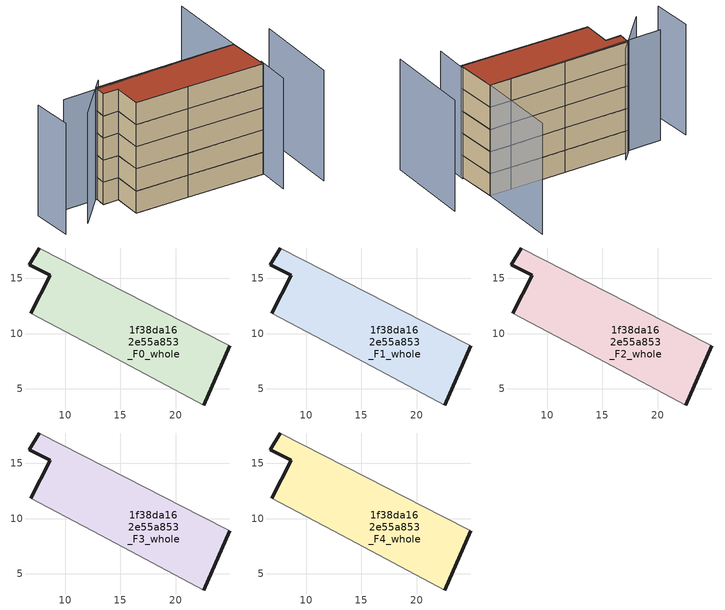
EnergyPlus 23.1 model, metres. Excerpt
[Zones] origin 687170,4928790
1f38da162e55a853_F0_whole
 floor ground (EU_floor_Construction): 22.56,3.54 24.89,8.9 22.3,10.23 15.52,13.71 7.65,17.74 6.77,16.24 8.67,15.26 6.89,11.84 13.25,8.48 z0
 wall outside (EU_wall_Construction): 6.89,11.84 8.67,15.26 6.77,16.24 7.65,17.74 / 24.89,8.9 22.56,3.54 z0:3
 wall adiabatic (EU_wall_Construction): 7.65,17.74 15.52,13.71 22.3,10.23 24.89,8.9 / 22.56,3.54 13.25,8.48 6.89,11.84 z0:3
1f38da162e55a853_F1_whole
 floor to 1f38da162e55a853_F0_whole (EU_floor_Construction): 22.56,3.54 24.89,8.9 22.3,10.23 15.52,13.71 7.65,17.74 6.77,16.24 8.67,15.26 6.89,11.84 13.25,8.48 z3
 wall outside (EU_wall_Construction): 6.89,11.84 8.67,15.26 6.77,16.24 7.65,17.74 / 24.89,8.9 22.56,3.54 z3:6
 wall adiabatic (EU_wall_Construction): 7.65,17.74 15.52,13.71 22.3,10.23 24.89,8.9 / 22.56,3.54 13.25,8.48 6.89,11.84 z3:6
1f38da162e55a853_F2_whole
 floor to 1f38da162e55a853_F1_whole (EU_floor_Construction): 22.56,3.54 24.89,8.9 22.3,10.23 15.52,13.71 7.65,17.74 6.77,16.24 8.67,15.26 6.89,11.84 13.25,8.48 z6
 wall outside (EU_wall_Construction): 6.89,11.84 8.67,15.26 6.77,16.24 7.65,17.74 / 24.89,8.9 22.56,3.54 z6:9
 wall adiabatic (EU_wall_Construction): 7.65,17.74 15.52,13.71 22.3,10.23 24.89,8.9 / 22.56,3.54 13.25,8.48 6.89,11.84 z6:9
1f38da162e55a853_F3_whole
 floor to 1f38da162e55a853_F2_whole (EU_floor_Construction): 22.56,3.54 24.89,8.9 22.3,10.23 15.52,13.71 7.65,17.74 6.77,16.24 8.67,15.26 6.89,11.84 13.25,8.48 z9
 wall outside (EU_wall_Construction): 6.89,11.84 8.67,15.26 6.77,16.24 7.65,17.74 / 24.89,8.9 22.56,3.54 z9:12
 wall adiabatic (EU_wall_Construction): 7.65,17.74 15.52,13.71 22.3,10.23 24.89,8.9 / 22.56,3.54 13.25,8.48 6.89,11.84 z9:12
1f38da162e55a853_F4_whole
 floor to 1f38da162e55a853_F3_whole (EU_floor_Construction): 22.56,3.54 24.89,8.9 22.3,10.23 15.52,13.71 7.65,17.74 6.77,16.24 8.67,15.26 6.89,11.84 13.25,8.48 z12
 wall outside (EU_wall_Construction): 6.89,11.84 8.67,15.26 6.77,16.24 7.65,17.74 / 24.89,8.9 22.56,3.54 z12:15
 wall adiabatic (EU_wall_Construction): 7.65,17.74 15.52,13.71 22.3,10.23 24.89,8.9 / 22.56,3.54 13.25,8.48 6.89,11.84 z12:15
 roof outside (EU_roof_Construction): 22.3,10.23 24.89,8.9 22.56,3.54 13.25,8.48 6.89,11.84 8.67,15.26 6.77,16.24 7.65,17.74 15.52,13.71 z15
shading: 24.78,-3.46 30.19,7.07 / 22.95,4.03 20.73,-0.29 / 29.8,18.83 24.89,8.9 / 24.89,8.9 3.28,19.58 / 0.55,21.52 -1.61,16.53 / 9.29,18.36 1.91,15.56 z0:15
[Building]
EU S2 Campaign: North Axis=0; Terrain=City; Solar Distribution=FullExterior
[Site:Location]
Bologna: Latitude=44.5; Longitude=11.25; Time Zone=1; Elevation=37
[SizingPeriod:WeatherFileDays]
AnnualSizingPeriod: Begin Month=1; Begin Day of Month=1; End Month=12; End Day of Month=31; Day of Week for Start Day=Monday; Use Weather File Daylight Saving Period=No; Use Weather File Rain and Snow Indicators=No
[MATERIAL]
EU_InternalMass_Material: Roughness=MediumRough; Thickness=0.1; Conductivity=1; Density=1800; Specific Heat=900; Thermal Absorptance=0.9; Solar Absorptance=0.7; Visible Absorptance=0.7
[MATERIAL:NOMASS] Roughness=MediumRough; Thermal Absorptance=0.9; Solar Absorptance=0.7; Visible Absorptance=0.7
Name | Thermal Resistance
EU_wall_NoMass | 0.905828
EU_roof_NoMass | 0.37593
EU_floor_NoMass | 0.67114
[CONSTRUCTION]
EU_wall_Construction: EU_wall_NoMass
EU_roof_Construction: EU_roof_NoMass
EU_floor_Construction: EU_floor_NoMass
EU_InternalMass_Construction: EU_InternalMass_Material
[ZONE] Type=1; Multiplier=1; Ceiling Height=autocalculate; Floor Area=autocalculate; Part of Total Floor Area=Yes
Name | Volume
1f38da162e55a853_F0_whole | 311.295
1f38da162e55a853_F1_whole; 1f38da162e55a853_F2_whole; 1f38da162e55a853_F3_whole; 1f38da162e55a853_F4_whole | 311.297
[INTERNALMASS] Construction=EU_InternalMass_Construction; Surface Area=103.765
Name | Zone or ZoneList
1f38da162e55a853_F0_whole_EU_InternalMass | 1f38da162e55a853_F0_whole
1f38da162e55a853_F1_whole_EU_InternalMass | 1f38da162e55a853_F1_whole
1f38da162e55a853_F2_whole_EU_InternalMass | 1f38da162e55a853_F2_whole
1f38da162e55a853_F3_whole_EU_InternalMass | 1f38da162e55a853_F3_whole
1f38da162e55a853_F4_whole_EU_InternalMass | 1f38da162e55a853_F4_whole
[OTHEREQUIPMENT] Fuel Type=Electricity; Design Level Calculation Method=Watts/Area; Power per Zone Floor Area=1; Fraction Latent=0; Fraction Radiant=0; Fraction Lost=0; Carbon Dioxide Generation Rate=0; EndUse Subcategory=EU_Step8_InternalGains
Name | Zone or ZoneList or Space or SpaceList | Schedule
EU_Step8_InternalGain_1f38da162e55a853_F0_whole_f000 | 1f38da162e55a853_F0_whole | EU_Step8_GainSchedule_1f38da162e55a853_F0_whole_f000
EU_Step8_InternalGain_1f38da162e55a853_F1_whole_f000 | 1f38da162e55a853_F1_whole | EU_Step8_GainSchedule_1f38da162e55a853_F1_whole_f000
EU_Step8_InternalGain_1f38da162e55a853_F2_whole_f000 | 1f38da162e55a853_F2_whole | EU_Step8_GainSchedule_1f38da162e55a853_F2_whole_f000
EU_Step8_InternalGain_1f38da162e55a853_F3_whole_f000 | 1f38da162e55a853_F3_whole | EU_Step8_GainSchedule_1f38da162e55a853_F3_whole_f000
EU_Step8_InternalGain_1f38da162e55a853_F4_whole_f000 | 1f38da162e55a853_F4_whole | EU_Step8_GainSchedule_1f38da162e55a853_F4_whole_f000
[ZONEVENTILATION:DESIGNFLOWRATE] Schedule=EU_AlwaysOn; Design Flow Rate Calculation Method=AirChanges/Hour; Air Changes per Hour=0.73129; Ventilation Type=Natural; Fan Pressure Rise=0; Fan Total Efficiency=1; Constant Term Coefficient=1; Temperature Term Coefficient=0; Velocity Term Coefficient=0; Velocity Squared Term Coefficient=0; Minimum Indoor Temperature=-100; Maximum Indoor Temperature=100; Delta Temperature=-100; Minimum Outdoor Temperature=-100; Maximum Outdoor Temperature=100; Maximum Wind Speed=40
Name | Zone or ZoneList or Space or SpaceList
EU_ConstantAir_1f38da162e55a853_F0_whole | 1f38da162e55a853_F0_whole
EU_ConstantAir_1f38da162e55a853_F1_whole | 1f38da162e55a853_F1_whole
EU_ConstantAir_1f38da162e55a853_F2_whole | 1f38da162e55a853_F2_whole
EU_ConstantAir_1f38da162e55a853_F3_whole | 1f38da162e55a853_F3_whole
EU_ConstantAir_1f38da162e55a853_F4_whole | 1f38da162e55a853_F4_whole
[HVACTEMPLATE:THERMOSTAT] Constant Heating Setpoint=20; Constant Cooling Setpoint=50
EU_HeatOnly_1f38da162e55a853_F0_whole; EU_HeatOnly_1f38da162e55a853_F1_whole; EU_HeatOnly_1f38da162e55a853_F2_whole; EU_HeatOnly_1f38da162e55a853_F3_whole; EU_HeatOnly_1f38da162e55a853_F4_whole
[HVACTEMPLATE:ZONE:IDEALLOADSAIRSYSTEM] System Availability Schedule=EU_AlwaysOn; Maximum Heating Supply Air Temperature=50; Minimum Cooling Supply Air Temperature=13; Maximum Heating Supply Air Humidity Ratio=0.0156; Minimum Cooling Supply Air Humidity Ratio=0.0077; Heating Limit=NoLimit; Cooling Limit=NoLimit; Heating Availability Schedule=EU_AlwaysOn; Cooling Availability Schedule=EU_CoolingOff; Dehumidification Control Type=ConstantSensibleHeatRatio; Cooling Sensible Heat Ratio=0.7; Dehumidification Setpoint=60; Humidification Control Type=None; Humidification Setpoint=30; Outdoor Air Method=None; Outdoor Air Flow Rate per Person=0.00944; Outdoor Air Flow Rate per Zone Floor Area=0; Outdoor Air Flow Rate per Zone=0; Demand Controlled Ventilation Type=None; Outdoor Air Economizer Type=NoEconomizer; Heat Recovery Type=None; Sensible Heat Recovery Effectiveness=0.7; Latent Heat Recovery Effectiveness=0.65
Name | Template Thermostat
1f38da162e55a853_F0_whole | EU_HeatOnly_1f38da162e55a853_F0_whole
1f38da162e55a853_F1_whole | EU_HeatOnly_1f38da162e55a853_F1_whole
1f38da162e55a853_F2_whole | EU_HeatOnly_1f38da162e55a853_F2_whole
1f38da162e55a853_F3_whole | EU_HeatOnly_1f38da162e55a853_F3_whole
1f38da162e55a853_F4_whole | EU_HeatOnly_1f38da162e55a853_F4_whole
[SIZING:ZONE] Zone Cooling Design Supply Air Temperature Input Method=SupplyAirTemperature; Zone Cooling Design Supply Air Temperature=13; Zone Heating Design Supply Air Temperature Input Method=SupplyAirTemperature; Zone Heating Design Supply Air Temperature=50; Zone Cooling Design Supply Air Humidity Ratio=0.008; Zone Heating Design Supply Air Humidity Ratio=0.008; Cooling Design Air Flow Method=DesignDay; Cooling Design Air Flow Rate=0; Cooling Minimum Air Flow per Zone Floor Area=0.000762; Cooling Minimum Air Flow=0; Cooling Minimum Air Flow Fraction=0.2; Heating Design Air Flow Method=DesignDay; Heating Design Air Flow Rate=0; Heating Maximum Air Flow per Zone Floor Area=0.002032; Heating Maximum Air Flow=0.141576; Heating Maximum Air Flow Fraction=0.3; Account for Dedicated Outdoor Air System=No; Dedicated Outdoor Air System Control Strategy=NeutralSupplyAir; Dedicated Outdoor Air Low Setpoint Temperature for Design=autosize; Dedicated Outdoor Air High Setpoint Temperature for Design=autosize; Zone Load Sizing Method=Sensible Load Only No Latent Load; Zone Latent Cooling Design Supply Air Humidity Ratio Input Method=HumidityRatioDifference; Zone Cooling Design Supply Air Humidity Ratio Difference=0.005; Zone Latent Heating Design Supply Air Humidity Ratio Input Method=HumidityRatioDifference; Zone Humidification Design Supply Air Humidity Ratio Difference=0.005
1f38da162e55a853_F0_whole; 1f38da162e55a853_F1_whole; 1f38da162e55a853_F2_whole; 1f38da162e55a853_F3_whole; 1f38da162e55a853_F4_whole
[SCHEDULE:CONSTANT]
Name | Hourly Value
EU_AlwaysOn | 1
EU_CoolingOff | 0
[SCHEDULE:FILE] Column Number=1; Rows to Skip at Top=0; Number of Hours of Data=8760; Column Separator=Comma; Interpolate to Timestep=No; Minutes per Item=60; Adjust Schedule for Daylight Savings=Yes
Name | File
EU_Step8_GainSchedule_1f38da162e55a853_F0_whole_f000 | ../../schedules/1f38da162e55a853/1f38da162e55a853_F0_whole_f000_gain.csv
EU_Step8_GainSchedule_1f38da162e55a853_F1_whole_f000 | ../../schedules/1f38da162e55a853/1f38da162e55a853_F1_whole_f000_gain.csv
EU_Step8_GainSchedule_1f38da162e55a853_F2_whole_f000 | ../../schedules/1f38da162e55a853/1f38da162e55a853_F2_whole_f000_gain.csv
EU_Step8_GainSchedule_1f38da162e55a853_F3_whole_f000 | ../../schedules/1f38da162e55a853/1f38da162e55a853_F3_whole_f000_gain.csv
EU_Step8_GainSchedule_1f38da162e55a853_F4_whole_f000 | ../../schedules/1f38da162e55a853/1f38da162e55a853_F4_whole_f000_gain.csv
